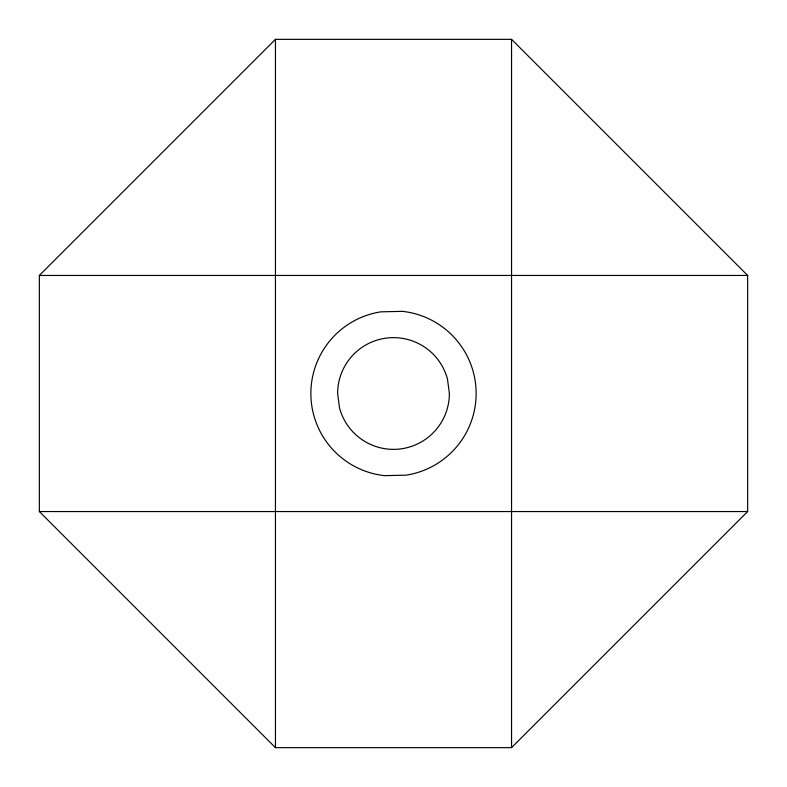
<?xml version="1.0" encoding="UTF-8"?>
<svg xmlns="http://www.w3.org/2000/svg" width="787" height="787" viewBox="0 0 787 787"><rect width="100%" height="100%" fill="white"/><g stroke="black" fill="none" stroke-linecap="round" stroke-linejoin="round"><path stroke-width="1.18" d="M39.35 275.45L275.45 39.35L511.55 39.35L747.65 275.45L747.65 511.55L511.55 747.65L275.45 747.65L39.35 511.55L39.35 275.45L747.65 275.45M39.35 511.55L747.65 511.55M511.55 39.35L511.55 747.65M275.45 39.35L275.45 747.65M402.423 311.347L380.859 311.839A82.635 82.635 0 0 0 384.577 475.653L406.141 475.161A82.635 82.635 0 0 0 402.423 311.347M449.377 393.5L447.469 379.039A55.877 55.877 0 0 0 337.623 393.5L339.531 407.961A55.877 55.877 0 0 0 449.377 393.5"/></g></svg>
